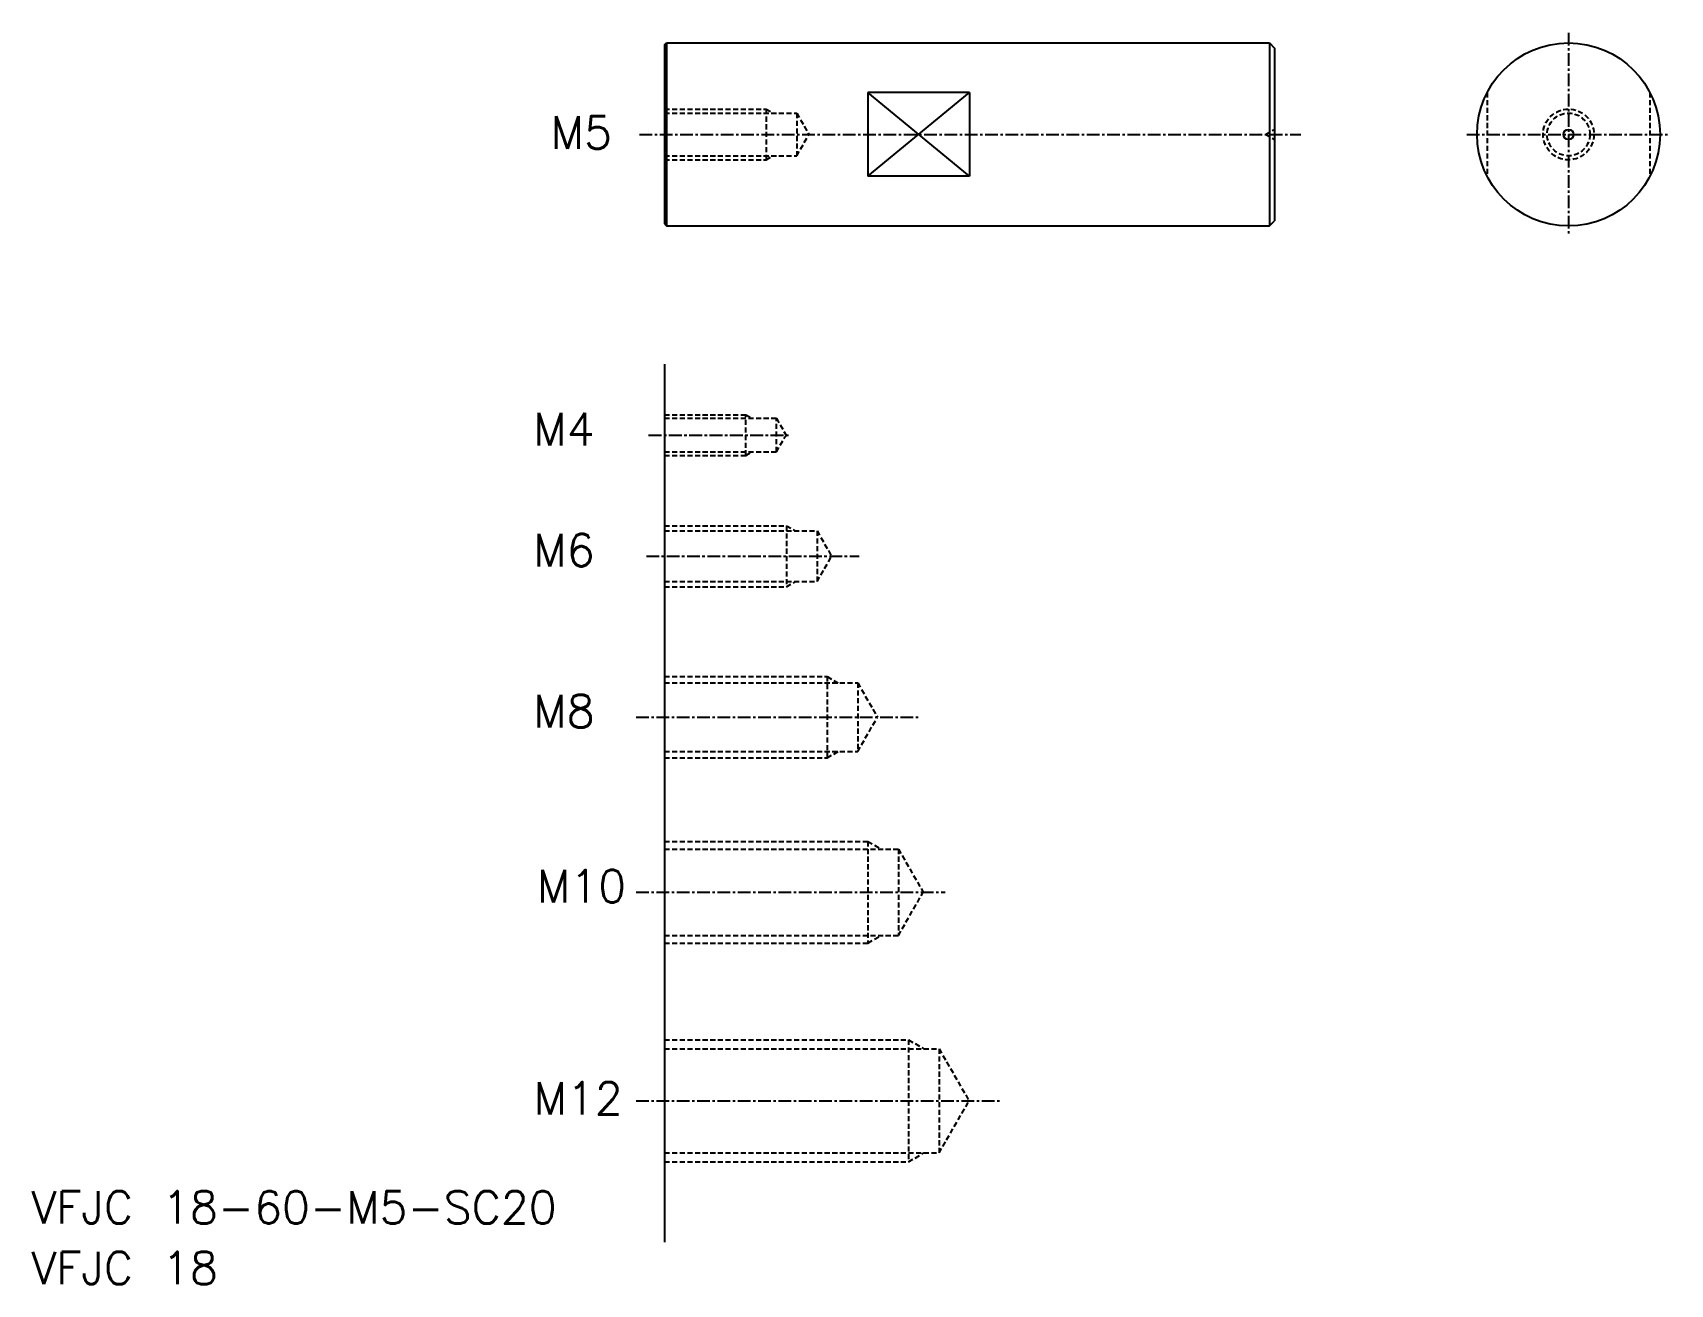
# Model space of a CAD drawing. Extents: x 958 to 1119, y -148 to -25.
import ezdxf

# ---------------------------------------------------------------- set-up
doc = ezdxf.new("R2010")
doc.units = 0
doc.linetypes.add('CENTER', pattern=[2, 1.25, -0.25, 0.25, -0.25])
doc.linetypes.add('DASHED', pattern=[0.75, 0.5, -0.25])
doc.layers.get('0').update_dxf_attribs({"linetype": 'CONTINUOUS'})
doc.layers.add('CENTER', color=1, linetype='CENTER')
doc.styles.get("Standard").update_dxf_attribs({"font": 'txt.shx'})

msp = doc.modelspace()

# ---------------------------------------------------------------- linework, layer by layer
at = {"color": 7, "linetype": 'CONTINUOUS'}
for p, q in [((1020.31, -26.18), (1020.51, -25.98)), ((1020.31, -26.18), (1020.31, -43.78)), ((1020.51, -25.98), (1079.81, -25.98)), ((1020.51, -25.98), (1020.51, -43.98)), ((1079.81, -25.98), (1079.81, -43.98)), ((1079.81, -25.98), (1080.31, -26.48)), ((1080.31, -26.48), (1080.31, -43.48)), ((1040.31, -30.85), (1040.31, -39.1)), ((1050.31, -30.85), (1040.31, -30.85)), ((1050.31, -30.85), (1050.31, -39.1)), ((1050.31, -39.1), (1040.31, -39.1)), ((1079.81, -43.98), (1080.31, -43.48)), ((1020.31, -43.78), (1020.51, -43.98)), ((1020.51, -43.98), (1079.81, -43.98)), ((1020.31, -57.59), (1020.31, -143.95))]:
    msp.add_line(p, q, dxfattribs=at)
at = {"color": 3, "linetype": 'CONTINUOUS'}
for p, q in [((1040.31, -39.1), (1050.31, -30.85)), ((1050.31, -39.1), (1040.31, -30.85))]:
    msp.add_line(p, q, dxfattribs=at)
at = {"color": 3, "linetype": 'DASHED'}
for p, q in [((1101.23, -30.85), (1101.23, -39.1)), ((1117.23, -30.85), (1117.23, -39.1)), ((1020.31, -32.48), (1030.31, -32.48)), ((1020.31, -32.88), (1033.31, -32.88)), ((1030.31, -32.48), (1030.31, -37.48)), ((1030.31, -32.48), (1030.92, -32.83)), ((1033.31, -32.88), (1034.52, -34.98)), ((1033.31, -32.88), (1033.31, -37.08)), ((1033.31, -37.08), (1034.52, -34.98)), ((1079.44, -34.98), (1080.31, -34.48)), ((1079.44, -34.98), (1080.31, -35.48)), ((1020.31, -37.08), (1033.31, -37.08)), ((1020.31, -37.48), (1030.31, -37.48)), ((1030.31, -37.48), (1030.92, -37.13)), ((1020.31, -62.55), (1028.31, -62.55)), ((1028.31, -66.55), (1028.31, -62.55)), ((1028.31, -62.55), (1028.92, -62.9)), ((1020.31, -62.9), (1031.31, -62.9)), ((1031.31, -66.2), (1031.31, -62.9)), ((1031.31, -62.9), (1032.26, -64.55)), ((1031.31, -66.2), (1032.26, -64.55)), ((1020.31, -66.2), (1031.31, -66.2)), ((1020.31, -66.55), (1028.31, -66.55)), ((1028.31, -66.55), (1028.92, -66.2)), ((1020.31, -73.47), (1032.31, -73.47)), ((1020.31, -73.97), (1035.31, -73.97)), ((1032.31, -73.47), (1032.31, -79.47)), ((1032.31, -73.47), (1033.18, -73.97)), ((1035.31, -73.97), (1035.31, -78.97)), ((1035.31, -73.97), (1036.75, -76.47)), ((1035.31, -78.97), (1036.75, -76.47)), ((1020.31, -78.97), (1035.31, -78.97)), ((1020.31, -79.47), (1032.31, -79.47)), ((1032.31, -79.47), (1033.18, -78.97)), ((1020.31, -88.3), (1036.31, -88.3)), ((1036.31, -88.3), (1036.31, -96.3)), ((1036.31, -88.3), (1037.39, -88.93)), ((1020.31, -88.93), (1039.31, -88.93)), ((1039.31, -88.93), (1041.26, -92.3)), ((1039.31, -88.93), (1039.31, -95.68)), ((1039.31, -95.68), (1041.26, -92.3)), ((1020.31, -95.68), (1039.31, -95.68)), ((1020.31, -96.3), (1036.31, -96.3)), ((1036.31, -96.3), (1037.39, -95.68)), ((1020.31, -104.52), (1040.31, -104.52)), ((1040.31, -104.52), (1041.61, -105.27)), ((1040.31, -104.52), (1040.31, -114.52)), ((1020.31, -105.27), (1043.31, -105.27)), ((1043.31, -105.27), (1043.31, -113.77)), ((1043.31, -105.27), (1045.76, -109.52)), ((1043.31, -113.77), (1045.76, -109.52)), ((1020.31, -113.77), (1043.31, -113.77)), ((1040.31, -114.52), (1041.61, -113.77)), ((1020.31, -114.52), (1040.31, -114.52)), ((1020.31, -124.04), (1044.31, -124.04)), ((1020.31, -124.92), (1047.31, -124.92)), ((1044.31, -124.04), (1044.31, -136.04)), ((1044.31, -124.04), (1045.83, -124.92)), ((1047.31, -124.92), (1047.31, -135.17)), ((1047.31, -124.92), (1050.27, -130.04)), ((1047.31, -135.17), (1050.27, -130.04)), ((1020.31, -135.17), (1047.31, -135.17)), ((1044.31, -136.04), (1045.83, -135.17)), ((1020.31, -136.04), (1044.31, -136.04))]:
    msp.add_line(p, q, dxfattribs=at)
msp.add_line((1080.31, -34.98), (1080.31, -34.98))
msp.add_circle((1109.23, -34.98), 9)
for radius in [2.5, 2.1]:
    msp.add_circle((1109.23, -34.98), radius, dxfattribs=at)
at = {"color": 7, "linetype": 'CONTINUOUS'}
msp.add_circle((1109.23, -34.98), 0.5, dxfattribs=at)
at = {"layer": 'CENTER', "color": 1, "linetype": 'CENTER'}
for p, q in [((1109.23, -24.98), (1109.23, -44.98)), ((1017.85, -34.98), (1082.9, -34.98)), ((1099.23, -34.98), (1119.23, -34.98)), ((1018.75, -64.55), (1032.7, -64.55)), ((1018.53, -76.47), (1039.46, -76.47)), ((1017.52, -92.3), (1045.42, -92.3)), ((1017.52, -109.52), (1047.93, -109.52)), ((1017.52, -130.04), (1053.26, -130.04))]:
    msp.add_line(p, q, dxfattribs=at)

# ---------------------------------------------------------------- texts
at = {"color": 7, "linetype": 'CONTINUOUS'}
msp.add_text('M5', height=3.2, dxfattribs=at).set_placement((1009.11, -36.39))
for s, p in [('M4', (1007.4, -65.57)), ('M6', (1007.4, -77.47)), ('M8', (1007.4, -93.31)), ('M10', (1007.75, -110.52)), ('M12', (1007.42, -131.39)), ('VFJC 18-60-M5-SC20', (958.03, -142.12)), ('VFJC 18', (958.03, -148.08))]:
    msp.add_text(s, height=3.2).set_placement(p)

doc.saveas('drawing.dxf')
